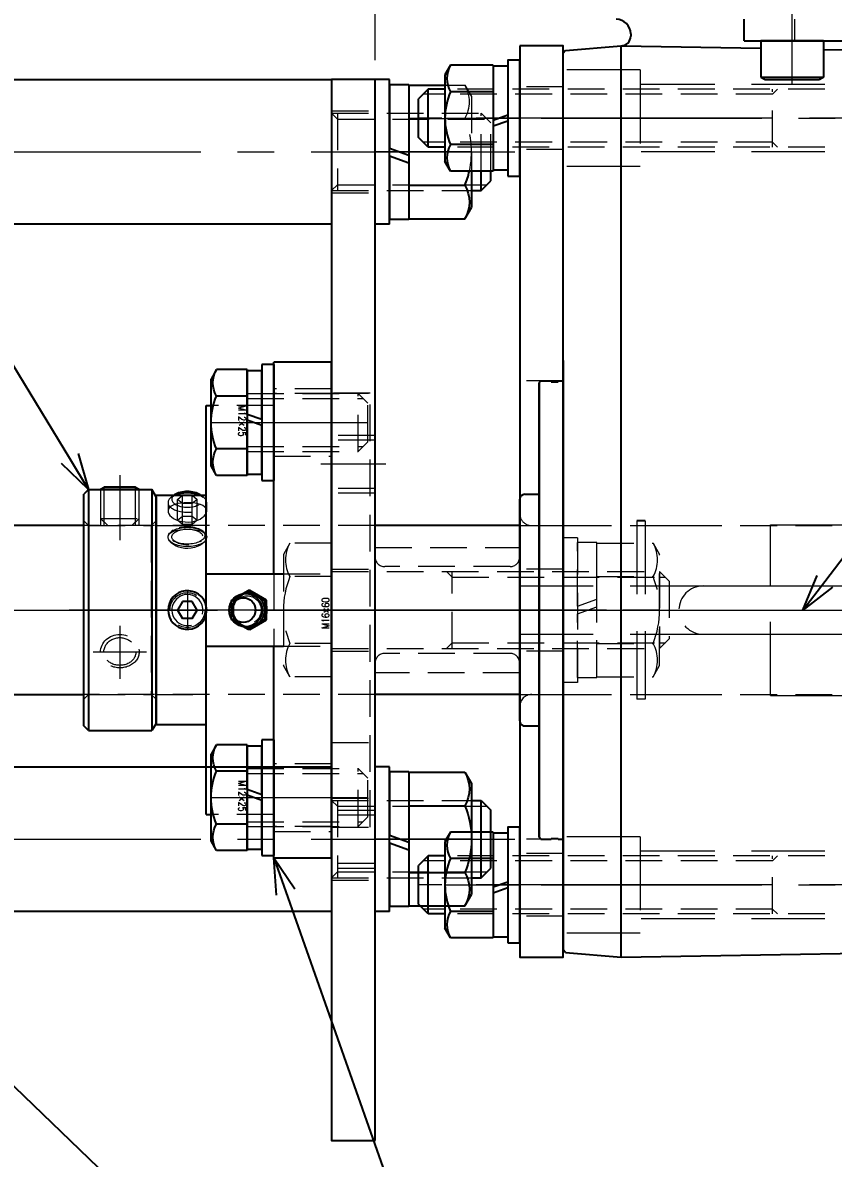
# Model space of a CAD drawing. Header units: millimetres. Extents: x 0 to 38884, y -3675 to 8056.
# Drawn here: x 35434.3 to 35602.3, y 426.4 to 661.9 of the extents above; entities that cross this region are included whole.
import ezdxf
from ezdxf import colors
from ezdxf.entities.mleader import LeaderData, LeaderLine
from ezdxf.enums import TextEntityAlignment as Align
from ezdxf.math import Vec2, Vec3

# ---------------------------------------------------------------- set-up
doc = ezdxf.new("R2010")
doc.units = ezdxf.units.MM
doc.header["$LTSCALE"] = 2.4
doc.header["$PDMODE"] = 99
doc.header["$PDSIZE"] = 1
for name, pattern in [('CENTER2', [28.575, 19.05, -3.175, 3.175, -3.175]), ('HIDDEN', [9.525, 6.35, -3.175]), ('HIDDEN2', [4.7625, 3.175, -1.5875])]:
    doc.linetypes.add(name, pattern=pattern)
for name, color, linetype, lineweight in [('01_外形線', 7, 'Continuous', 25), ('02_細線', 5, 'Continuous', 13), ('03_かくれ線', 6, 'HIDDEN2', 13), ('04_HIDDEN', 2, 'HIDDEN', 13), ('04_中心線', 1, 'CENTER2', 9), ('05_CENTER', 4, 'CENTER2', 13), ('07_寸法線', 3, 'Continuous', 9), ('08_DIM', 3, 'Continuous', 13)]:
    doc.layers.add(name, color=color, linetype=linetype, lineweight=lineweight)
doc.layers.add('10_DRAFT', color=8, linetype='Continuous', lineweight=0, plot=False)
doc.styles.get("Standard").update_dxf_attribs({"font": 'txt.shx', "bigfont": 'extfont2.shx'})
doc.styles.add('寸法用', font='simplex.shx', dxfattribs={"width": 0.8, "bigfont": '@extfont2.shx'})
doc.dimstyles.new('機械製図用', dxfattribs={"dimtxt": 3.5, "dimasz": 3.5, "dimexe": 2, "dimexo": 0, "dimgap": 1.2, "dimtad": 1, "dimdsep": 46, "dimtxsty": '寸法用', "dimblk": 'OPEN30', "dimcen": 0, "dimclrd": 256, "dimclre": 256, "dimclrt": 7, "dimazin": 2, "dimtm": 1e-09, "dimtfac": 0.75, "dimtmove": 0, "dimatfit": 3, "dimldrblk": 'OPEN30', "dimfxl": 1, "dimlwd": -1, "dimlwe": -1, "dimarcsym": 0})

# ---------------------------------------------------------------- blocks, each defined once
blk = doc.blocks.new('AM_BALLOON1')
at = {"transparency": 16777216}
blk.add_circle((0, 0), 5, dxfattribs=at)
blk.add_attdef('B_NUMBER', text='', height=3, dxfattribs=at).set_placement((0, 0), align=Align.MIDDLE_CENTER)
blk = doc.blocks.new('_OPEN')
at = {"color": 0, "linetype": 'ByBlock'}
for p, q in [((-1, 0.167), (0, 0)), ((0, 0), (-1, -0.167)), ((0, 0), (-1, 0))]:
    blk.add_line(p, q, dxfattribs=at)
blk = doc.blocks.new('_Open30')
at = {"color": 0, "linetype": 'ByBlock', "lineweight": -2}
for p, q in [((-1, 0.268), (0, 0)), ((0, 0), (-1, -0.268)), ((0, 0), (-1, 0))]:
    blk.add_line(p, q, dxfattribs=at)
blk = doc.blocks.new('GM-SHYPF-RH 0.75kW、1／5～1／60、200V、60Hzb_1')
at = {"color": 0}
for p, q in [((72.000007, 12), (70.193405, 115.500152)), ((-117.999533, 37.5), (-117.999533, 78.5)), ((-116.264623, 54), (-116.124227, 62)), ((-117.999533, 54), (-117.999533, 41)), ((-117.999533, 54), (-110.499535, 54)), ((-110.499535, 53.999999), (-109.999534, 53.13407)), ((-110.499534, 41), (-110.499534, 54)), ((-109.999534, 41.866124), (-109.999534, 53.13407)), ((-117.999533, 41), (-110.499534, 41)), ((-117.0017, 12), (-116.492766, 41)), ((-110.499534, 41), (-109.999534, 41.866124)), ((-117.999533, 37.5), (-122.499533, 37.5)), ((-18.5, 16.999863), (-18.5, 15.249863)), ((-119.499533, 14), (-118.993277, 14)), ((-116.043129, 0.497148), (-117.0017, 12)), ((72.000007, 12), (-117.0017, 12)), ((70.999679, 0.496546), (71.95825, 11.999397)), ((-116.043129, 0.497148), (-115.503484, 0.000602)), ((-42.493, 0), (-115.502829, 0)), ((-51.742591, 0), (69.684756, 0)), ((-47.5, -1), (-47.5, 0)), ((47.497452, 0), (70.460033, 0)), ((47.497452, 0), (69.916633, 0)), ((47.5, -1), (47.5, 0)), ((70.999679, 0.496546), (70.460033, 0)), ((-47.35, -1), (-47.5, -1)), ((-47.35, -2.5), (-47.35, -1)), ((47.35, -1), (47.5, -1)), ((47.35, -2.5), (47.35, -1)), ((-47.5, -4.6), (-47.5, -2.5)), ((-47.35, -2.5), (-47.5, -2.5)), ((-47.5, -4.6), (-47.1, -5)), ((47.5, -4.6), (47.1, -5)), ((47.35, -2.5), (47.5, -2.5)), ((47.5, -4.6), (47.5, -2.5)), ((0, -5), (-47.1, -5)), ((-47.1, -5), (0, -5)), ((-24, -8.000137), (-24, -5)), ((0, -5), (47.1, -5)), ((47.1, -5), (0, -5)), ((24, -8.000137), (24, -5)), ((0, -9.000137), (-23, -9.000137)), ((23, -9.000137), (0, -9.000137))]:
    blk.add_line(p, q, dxfattribs=at)
for centre, radius, start, end in [((-119.499533, 11), 3, 90, 180), ((-118.993277, 12), 2, 0, 90), ((-23, -8.000137), 1, 180, 270), ((23, -8.000137), 1, 270, 0)]:
    blk.add_arc(centre, radius, start, end, dxfattribs=at)
at = {"layer": '04_HIDDEN', "color": 0}
for p, q in [((-5, -9.000137), (-5, 125)), ((5, -9.000068), (5, 125.000068)), ((-109.000018, 99.999398), (-109.000018, 15.999398)), ((-95.000018, 99.999398), (-95.000018, 15.999398)), ((49.999982, 99.999398), (49.999982, 15.999398)), ((63.999982, 99.999398), (63.999982, 15.999398)), ((-17.7, 42.999863), (-17.7, 73)), ((17.7, 42.999863), (17.7, 73)), ((-117.99956, 48), (-122.49956, 48)), ((17.7, 42.999863), (-17.7, 42.999863)), ((-17.5, 16.999863), (-17.5, 42.999863)), ((17.5, 16.999863), (17.5, 42.999863)), ((-18.5, 16.999863), (18.5, 16.999863)), ((18.5, 16.999863), (18.5, 15.249863)), ((-112.000018, 15.999398), (-112.000018, -0.000602)), ((-112.000018, 15.999398), (-92.000018, 15.999398)), ((-92.000018, 15.999398), (-92.000018, -0.000602)), ((-18.5, 15.249863), (18.5, 15.249863)), ((-17.5, -6.500137), (-17.5, 15.249863)), ((17.5, -6.500137), (17.5, 15.249863)), ((46.999982, 15.999398), (46.999982, -0.000602)), ((46.999982, 15.999398), (66.999982, 15.999398)), ((66.999982, 15.999398), (66.999982, -0.000602))]:
    blk.add_line(p, q, dxfattribs=at)
for centre, start, end in [((-20, -6.500137), 270, 0), ((20, -6.500137), 180, 270)]:
    blk.add_arc(centre, 2.5, start, end, dxfattribs=at)
at = {"layer": '05_CENTER', "color": 0}
for p, q in [((-102, -4.543409), (-102, 120.542205)), ((57, -4.543409), (57, 120.542205)), ((-109.072482, 47.5), (-141.095102, 47.5))]:
    blk.add_line(p, q, dxfattribs=at)
at = {"layer": '10_DRAFT'}
blk.add_line((0, -9.000137), (0, 125), dxfattribs=at)
blk = doc.blocks.new('*D1407')
at = {"layer": '07_寸法線', "transparency": 16777216}
for p, q in [((35326.3, 654.11), (35326.3, 728.33)), ((35507.3, 654.11), (35507.3, 728.33)), ((35493.3, 726.33), (35340.3, 726.33))]:
    blk.add_line(p, q, dxfattribs=at)
at = {"layer": 'Defpoints', "color": 0, "transparency": 16777216}
for p in [(35326.3, 726.33), (35326.3, 650.11), (35507.3, 650.11)]:
    blk.add_point(p, dxfattribs=at)
at = {"layer": '07_寸法線', "transparency": 16777216, "xscale": 14, "yscale": 14, "zscale": 14, "rotation": 180}
blk.add_blockref('_Open30', (35326.3, 726.33), dxfattribs=at)
at = {"layer": '07_寸法線', "transparency": 16777216, "xscale": 14, "yscale": 14, "zscale": 14}
blk.add_blockref('_Open30', (35507.3, 726.33), dxfattribs=at)
at = {"layer": '07_寸法線', "color": 7, "transparency": 16777216, "insert": (35416.8, 737.33), "char_height": 14, "attachment_point": 5, "style": '寸法用'}
blk.add_mtext('181', dxfattribs=at)

msp = doc.modelspace()

# ---------------------------------------------------------------- linework, layer by layer
for p, q in [((35446.9025, 557.608), (35384.7025, 557.608)), ((35537.3025, 557.608), (35507.3025, 557.608)), ((35384.7025, 522.6076), (35446.9025, 522.6076)), ((35537.3025, 522.6077), (35507.3025, 522.6077))]:
    msp.add_line(p, q)
for points in [[(35537.3002, 657.108), (35537.3002, 468.108), (35546.3002, 468.108), (35546.3002, 657.108)], [(35534.8002, 630.108), (35537.3002, 630.108), (35537.3002, 654.108), (35534.8002, 654.108)], [(35348.3002, 650.108), (35498.3002, 650.108), (35498.3002, 620.108), (35348.3002, 620.108)], [(35507.3002, 430.108), (35507.3002, 650.108), (35498.3002, 650.108), (35498.3002, 430.108)], [(35534.8002, 471.108), (35537.3002, 471.108), (35537.3002, 495.108), (35534.8002, 495.108)]]:
    msp.add_lwpolyline(points, close=True)
for points in [[(35529.3002, 627.108), (35529.3002, 631.1384)], [(35531.3002, 629.108), (35531.3002, 631.1384)], [(35529.3002, 627.108), (35531.3002, 629.108)], [(35527.3002, 627.108), (35529.3002, 627.108)]]:
    msp.add_lwpolyline(points)
at = {"transparency": 33554534}
msp.add_lwpolyline([(35348.3002, 507.608), (35498.3002, 507.608), (35498.3002, 477.608), (35348.3002, 477.608)], close=True, dxfattribs=at)
for points in [[(35527.3002, 500.608), (35529.3002, 500.608)], [(35529.3002, 500.608), (35531.3002, 498.608)], [(35529.3002, 484.608), (35529.3002, 500.608)], [(35531.3002, 486.608), (35531.3002, 498.608)], [(35529.3002, 484.608), (35531.3002, 486.608)], [(35527.3002, 484.608), (35529.3002, 484.608)]]:
    msp.add_lwpolyline(points, dxfattribs=at)
at = {"layer": '01_外形線'}
for points in [[(35522.9374, 653.0777), (35521.8002, 651.108)], [(35531.8002, 653.0777), (35522.9374, 653.0777)], [(35531.8002, 653.0777), (35531.8002, 631.1384)], [(35531.8002, 652.858), (35531.8002, 641.6161)], [(35534.8002, 652.858), (35531.8002, 652.858)], [(35534.8002, 652.858), (35534.8002, 642.708)], [(35507.3002, 620.108), (35507.3002, 650.108)], [(35510.3002, 650.108), (35507.3002, 650.108)], [(35510.3002, 620.108), (35510.3002, 650.108)], [(35521.8002, 651.108), (35521.8002, 633.108)], [(35510.3002, 649.108), (35510.3002, 635.908)], [(35510.3002, 649.108), (35514.3002, 649.108)], [(35514.3002, 649.108), (35514.3002, 634.4521)], [(35514.3002, 648.9644), (35514.3002, 621.2516)], [(35514.3002, 648.9644), (35521.8002, 648.9644)], [(35518.2996, 648.108), (35516.2996, 646.108)], [(35518.2996, 636.108), (35518.2996, 648.108)], [(35521.8002, 648.108), (35518.2996, 648.108)], [(35531.8002, 647.5929), (35522.9374, 647.5929)], [(35516.2996, 638.108), (35516.2996, 646.108)], [(35514.3002, 642.0362), (35516.2996, 642.0362)], [(35534.8002, 642.708), (35531.8002, 641.6161)], [(35534.8002, 641.508), (35531.8002, 640.4161)], [(35534.8002, 641.508), (35534.8002, 631.358)], [(35531.8002, 640.4161), (35531.8002, 631.358)], [(35510.3002, 635.908), (35514.3002, 634.4521)], [(35518.2996, 636.108), (35516.2996, 638.108)], [(35521.8002, 636.108), (35518.2996, 636.108)], [(35531.8002, 636.6232), (35522.9374, 636.6232)], [(35510.3002, 634.308), (35510.3002, 621.108)], [(35510.3002, 634.308), (35514.3002, 632.8521)], [(35514.3002, 632.8521), (35514.3002, 621.108)], [(35522.9374, 631.1384), (35521.8002, 633.108)], [(35531.8002, 631.1384), (35522.9374, 631.1384)], [(35527.3002, 631.1384), (35527.3002, 623.608)], [(35531.8002, 631.358), (35534.8002, 631.358)], [(35514.3002, 628.1798), (35525.9398, 628.1798)], [(35525.9398, 621.2516), (35527.3002, 623.608)], [(35510.3002, 620.108), (35507.3002, 620.108)], [(35514.3002, 621.108), (35510.3002, 621.108)], [(35514.3002, 621.2516), (35525.9398, 621.2516)], [(35486.3002, 547.608), (35486.3002, 591.4989)], [(35498.3002, 591.4989), (35486.3002, 591.4989)], [(35498.3002, 488.7172), (35498.3002, 591.4989)], [(35474.4374, 589.9686), (35473.3002, 587.9989)], [(35480.8002, 589.9686), (35474.4374, 589.9686)], [(35480.8002, 589.9686), (35480.8002, 568.0293)], [(35480.8002, 580.6908), (35480.8002, 589.7489)], [(35480.8002, 589.7489), (35483.8002, 589.7489)], [(35486.3002, 590.9989), (35483.8002, 590.9989)], [(35483.8002, 590.9989), (35483.8002, 566.9989)], [(35483.8002, 579.5989), (35483.8002, 589.7489)], [(35486.3002, 590.9989), (35486.3002, 566.9989)], [(35473.3002, 569.9989), (35473.3002, 587.9989)], [(35480.8002, 584.4837), (35474.4374, 584.4837)], [(35472.3002, 497.708), (35472.3002, 582.508)], [(35472.3002, 582.508), (35473.3002, 582.508)], [(35483.8002, 579.5989), (35480.8002, 580.6908)], [(35480.8002, 568.2489), (35480.8002, 579.4908)], [(35483.8002, 578.3989), (35480.8002, 579.4908)], [(35483.8002, 568.2489), (35483.8002, 578.3989)], [(35480.8002, 573.5141), (35474.4374, 573.5141)], [(35474.4374, 568.0293), (35473.3002, 569.9989)], [(35480.8002, 568.0293), (35474.4374, 568.0293)], [(35483.8002, 568.2489), (35480.8002, 568.2489)], [(35450.4002, 565.1653), (35451.1671, 565.608)], [(35450.4002, 565.1653), (35458.4002, 565.1653)], [(35450.4002, 565.108), (35450.4002, 565.1653)], [(35457.6334, 565.608), (35451.1671, 565.608)], [(35457.6334, 565.608), (35458.4002, 565.1653)], [(35458.4002, 565.108), (35458.4002, 565.1653)], [(35483.8002, 566.9989), (35486.3002, 566.9989)], [(35447.9002, 565.108), (35446.9002, 564.108)], [(35446.9002, 516.108), (35446.9002, 564.108)], [(35447.9002, 565.108), (35461.0342, 565.108)], [(35447.9002, 565.108), (35447.9002, 515.108)], [(35461.9002, 563.608), (35461.0342, 565.108)], [(35461.0342, 565.108), (35461.0342, 515.108)], [(35461.9002, 516.383), (35461.9002, 563.833)], [(35472.3002, 563.833), (35461.9002, 563.833)], [(35461.9002, 563.608), (35461.9002, 516.608)], [(35465.5371, 563.833), (35465.1343, 563.5482)], [(35465.7605, 563.991), (35465.5371, 563.833)], [(35471.2634, 563.833), (35471.04, 563.991)], [(35471.6662, 563.5482), (35471.2634, 563.833)], [(35472.3002, 547.608), (35488.3002, 547.608)], [(35479.9077, 543.5181), (35481.0308, 544.1495)], [(35481.0308, 544.1495), (35482.7, 543.1391)], [(35481.346, 544.1495), (35481.0308, 544.1495)], [(35483.1237, 543.1391), (35481.346, 544.1495)], [(35467.3899, 541.858), (35466.3795, 540.108)], [(35469.4106, 541.858), (35467.3899, 541.858)], [(35470.421, 540.108), (35469.4106, 541.858)], [(35477.574, 541.9217), (35477.584, 542.1288)], [(35477.584, 542.1288), (35477.8328, 542.2831)], [(35482.7, 543.1391), (35484.4776, 542.1288)], [(35484.7928, 542.1288), (35483.1237, 543.1391)], [(35484.4776, 542.1288), (35484.4554, 541.6371), (35484.4383, 541.1387), (35484.4272, 540.6251), (35484.4234, 540.108)], [(35484.7928, 542.1288), (35484.4776, 542.1288)], [(35484.8471, 540.108), (35484.8468, 540.2516), (35484.8417, 540.7233), (35484.8306, 541.1917), (35484.7928, 542.1288)], [(35466.3795, 540.108), (35467.3899, 538.358)], [(35469.4106, 538.358), (35470.421, 540.108)], [(35477.5297, 540.108), (35477.5337, 540.6364)], [(35484.4234, 540.108), (35484.4237, 539.9644), (35484.4288, 539.4927), (35484.4398, 539.0244), (35484.4776, 538.0873)], [(35484.7928, 538.0873), (35484.815, 538.579), (35484.8322, 539.0773), (35484.8432, 539.591), (35484.8471, 540.108)], [(35469.4106, 538.358), (35467.3899, 538.358)], [(35477.584, 538.0873), (35477.5739, 538.2974)], [(35477.8283, 537.9357), (35477.584, 538.0873)], [(35479.9095, 536.6969), (35479.2531, 537.0769)], [(35482.7, 537.0769), (35481.0308, 536.0666)], [(35481.346, 536.0666), (35483.1237, 537.0769)], [(35484.4776, 538.0873), (35482.7, 537.0769)], [(35483.1237, 537.0769), (35484.7928, 538.0873)], [(35484.7928, 538.0873), (35484.4776, 538.0873)], [(35481.0308, 536.0666), (35479.9095, 536.6969)], [(35481.346, 536.0666), (35481.0308, 536.0666)], [(35472.3002, 532.608), (35488.3002, 532.608)], [(35486.3002, 488.7172), (35486.3002, 532.608)], [(35447.9002, 515.108), (35446.9002, 516.108)], [(35461.9002, 516.608), (35461.0342, 515.108)], [(35461.9002, 516.383), (35472.3002, 516.383)], [(35447.9002, 515.108), (35461.0342, 515.108)], [(35474.4374, 512.1868), (35473.3002, 510.2172)], [(35480.8002, 512.1868), (35474.4374, 512.1868)], [(35480.8002, 512.1868), (35480.8002, 490.2475)], [(35480.8002, 502.9091), (35480.8002, 511.9672)], [(35480.8002, 511.9672), (35483.8002, 511.9672)], [(35486.3002, 513.2172), (35483.8002, 513.2172)], [(35483.8002, 513.2172), (35483.8002, 489.2172)], [(35483.8002, 501.8172), (35483.8002, 511.9672)], [(35486.3002, 513.2172), (35486.3002, 489.2172)], [(35473.3002, 492.2172), (35473.3002, 510.2172)], [(35480.8002, 506.702), (35474.4374, 506.702)], [(35483.8002, 501.8172), (35480.8002, 502.9091)], [(35480.8002, 490.4672), (35480.8002, 501.7091)], [(35483.8002, 500.6172), (35480.8002, 501.7091)], [(35483.8002, 490.4672), (35483.8002, 500.6172)], [(35472.3002, 497.708), (35473.3002, 497.708)], [(35480.8002, 495.7323), (35474.4374, 495.7323)], [(35474.4374, 490.2475), (35473.3002, 492.2172)], [(35522.9374, 494.0777), (35521.8002, 492.108)], [(35531.8002, 494.0777), (35522.9374, 494.0777)], [(35531.8002, 494.0777), (35531.8002, 472.1384)], [(35531.8002, 493.858), (35531.8002, 482.6161)], [(35534.8002, 493.858), (35531.8002, 493.858)], [(35534.8002, 493.858), (35534.8002, 483.708)], [(35480.8002, 490.2475), (35474.4374, 490.2475)], [(35483.8002, 490.4672), (35480.8002, 490.4672)], [(35521.8002, 492.108), (35521.8002, 474.108)], [(35483.8002, 489.2172), (35486.3002, 489.2172)], [(35486.3002, 488.7172), (35498.3002, 488.7172)], [(35518.2996, 489.108), (35516.2996, 487.108)], [(35518.2996, 477.108), (35518.2996, 489.108)], [(35521.8002, 489.108), (35518.2996, 489.108)], [(35531.8002, 488.5929), (35522.9374, 488.5929)], [(35516.2996, 479.108), (35516.2996, 487.108)], [(35534.8002, 483.708), (35531.8002, 482.6161)], [(35534.8002, 482.508), (35531.8002, 481.4161)], [(35531.8002, 481.4161), (35531.8002, 472.358)], [(35534.8002, 482.508), (35534.8002, 472.358)], [(35518.2996, 477.108), (35516.2996, 479.108)], [(35521.8002, 477.108), (35518.2996, 477.108)], [(35531.8002, 477.6232), (35522.9374, 477.6232)], [(35522.9374, 472.1384), (35521.8002, 474.108)], [(35531.8002, 472.1384), (35522.9374, 472.1384)], [(35531.8002, 472.358), (35534.8002, 472.358)]]:
    msp.add_lwpolyline(points, dxfattribs=at)
for points in [[(35522.9374, 653.0777, 0.26794908), (35522.9374, 647.5929)], [(35522.9374, 647.5929, 0.20733158), (35522.9374, 636.6232)], [(35522.9374, 636.6232, 0.26794908), (35522.9374, 631.1384)], [(35525.9398, 628.1798, -0.26794907), (35525.9398, 621.2516)], [(35474.4374, 584.4837, -0.26794908), (35474.4374, 589.9686)], [(35474.4374, 573.5141, -0.20733158), (35474.4374, 584.4837)], [(35474.4374, 568.0293, -0.26794908), (35474.4374, 573.5141)], [(35472.3002, 540.9968, 8.88819442), (35472.3002, 539.2192)], [(35472.3002, 539.2192, 0.11250879), (35472.3002, 540.9968)], [(35474.4374, 506.702, -0.26794908), (35474.4374, 512.1868)], [(35474.4374, 495.7323, -0.20733158), (35474.4374, 506.702)], [(35474.4374, 490.2475, -0.26794908), (35474.4374, 495.7323)], [(35522.9374, 494.0777, 0.26794908), (35522.9374, 488.5929)], [(35522.9374, 488.5929, 0.20733158), (35522.9374, 477.6232)], [(35522.9374, 477.6232, 0.26794908), (35522.9374, 472.1384)]]:
    msp.add_lwpolyline(points, format="xyb", dxfattribs=at)
at = {"layer": '01_外形線', "transparency": 33554534}
for points in [[(35507.3002, 477.608), (35507.3002, 507.608)], [(35510.3002, 507.608), (35507.3002, 507.608)], [(35510.3002, 477.608), (35510.3002, 507.608)], [(35510.3002, 506.608), (35510.3002, 493.408)], [(35510.3002, 506.608), (35514.3002, 506.608)], [(35514.3002, 506.608), (35514.3002, 491.9521)], [(35514.3002, 506.4644), (35514.3002, 478.7516)], [(35514.3002, 506.4644), (35525.9398, 506.4644)], [(35525.9398, 506.4644), (35527.3002, 504.108)], [(35527.3002, 504.108), (35527.3002, 481.108)], [(35514.3002, 499.5362), (35525.9398, 499.5362)], [(35510.3002, 493.408), (35514.3002, 491.9521)], [(35510.3002, 491.808), (35510.3002, 478.608)], [(35510.3002, 491.808), (35514.3002, 490.3521)], [(35514.3002, 490.3521), (35514.3002, 478.608)], [(35514.3002, 485.6798), (35525.9398, 485.6798)], [(35525.9398, 478.7516), (35527.3002, 481.108)], [(35514.3002, 478.608), (35510.3002, 478.608)], [(35514.3002, 478.7516), (35525.9398, 478.7516)], [(35510.3002, 477.608), (35507.3002, 477.608)]]:
    msp.add_lwpolyline(points, dxfattribs=at)
for points in [[(35525.9398, 506.4644, -0.26794907), (35525.9398, 499.5362)], [(35525.9398, 499.5362, -0.19636667), (35525.9398, 485.6798)], [(35525.9398, 485.6798, -0.26794907), (35525.9398, 478.7516)]]:
    msp.add_lwpolyline(points, format="xyb", dxfattribs=at)
at = {"layer": '01_外形線'}
msp.add_arc((35508.979, 635.108), 18.3212, 337.780749, 347.486559, dxfattribs=at)
for centre, major_axis, ratio, start_param, end_param in [((35468.4002, 562.3935), (-4, 0), 0.5, 3.94508398, 5.47969398), ((35468.4002, 563.0577), (-3.233, 0), 0.5, 3.75707236, 5.6677056), ((35480.9765, 540.108), (0, -3.5), 0.98480775, 2.61799388, 3.29293182), ((35480.9765, 540.108), (0, -3.5), 0.98480775, 1.57079633, 2.61799388), ((35480.9765, 540.108), (0, -3.5), 0.98480775, 0.52359878, 1.57079633), ((35480.9765, 540.108), (0, -3.5), 0.98480775, 6.13184614, 6.80678408)]:
    msp.add_ellipse(centre, major_axis=major_axis, ratio=ratio, start_param=start_param, end_param=end_param, dxfattribs=at)
for centre, major_axis in [((35480.4625, 540.108), (0, 3.46)), ((35479.9937, 540.108), (0, 2.56))]:
    msp.add_ellipse(centre, major_axis=major_axis, ratio=0.98480775, dxfattribs=at)
at = {"layer": '02_細線'}
for points in [[(35521.8002, 647.108), (35517.2996, 647.108)], [(35521.8002, 637.108), (35517.2996, 637.108)], [(35527.3002, 628.308), (35530.5002, 628.308)], [(35451.1671, 565.108), (35451.1671, 565.608)], [(35457.6334, 565.108), (35457.6334, 565.608)], [(35521.8002, 488.108), (35517.2996, 488.108)], [(35521.8002, 478.108), (35517.2996, 478.108)]]:
    msp.add_lwpolyline(points, dxfattribs=at)
msp.add_lwpolyline([(35471.5231, 539.2713, 3.73205081), (35469.237, 536.9852)], format="xyb", dxfattribs=at)
at = {"layer": '02_細線', "transparency": 33554534}
for points in [[(35527.3002, 499.408), (35530.5002, 499.408)], [(35527.3002, 485.808), (35530.5002, 485.808)]]:
    msp.add_lwpolyline(points, dxfattribs=at)
at = {"layer": '03_かくれ線'}
for p, q in [((35546.3002, 648.608), (35537.3002, 648.608)), ((35498.3002, 643.608), (35507.3002, 643.608)), ((35546.3002, 635.608), (35537.3002, 635.608)), ((35498.3002, 626.608), (35507.3002, 626.608)), ((35546.3002, 587.608), (35537.3002, 587.608)), ((35498.3002, 585.108), (35507.3002, 585.108)), ((35507.3002, 576.3304), (35498.3002, 576.3304)), ((35507.3002, 575.3304), (35498.3002, 575.3304)), ((35507.3002, 565.3304), (35498.3002, 565.3304)), ((35507.3002, 564.3304), (35498.3002, 564.3304)), ((35507.3025, 557.608), (35446.9025, 557.608)), ((35537.3025, 557.608), (35638.3002, 557.608)), ((35535.3002, 549.108), (35509.3002, 549.108)), ((35498.3002, 548.608), (35507.3002, 548.608)), ((35546.3002, 548.608), (35537.3002, 548.608)), ((35575.3002, 545.108), (35640.3002, 545.108)), ((35575.3002, 535.108), (35640.3002, 535.108)), ((35498.3002, 531.608), (35507.3002, 531.608)), ((35535.3002, 531.108), (35509.3002, 531.108)), ((35546.3002, 531.608), (35537.3002, 531.608)), ((35507.3025, 522.6077), (35446.9025, 522.6077)), ((35537.3025, 522.6077), (35638.3002, 522.6078)), ((35498.3002, 512.608), (35507.3002, 512.608)), ((35498.3002, 501.108), (35507.3002, 501.108)), ((35507.3002, 498.5487), (35498.3002, 498.5487)), ((35507.3002, 497.5487), (35498.3002, 497.5487)), ((35498.3002, 495.108), (35507.3002, 495.108)), ((35546.3002, 492.608), (35537.3002, 492.608)), ((35507.3002, 487.5487), (35498.3002, 487.5487)), ((35546.3002, 489.608), (35537.3002, 489.608)), ((35507.3002, 486.5487), (35498.3002, 486.5487)), ((35498.3002, 484.108), (35507.3002, 484.108)), ((35546.3002, 476.608), (35537.3002, 476.608))]:
    msp.add_line(p, q, dxfattribs=at)
for points in [[(35521.8002, 648.9644), (35525.9398, 648.9644)], [(35646.2996, 648.108), (35521.8002, 648.108)], [(35525.9398, 648.9644), (35527.3002, 646.608)], [(35589.7178, 636.108), (35589.7178, 648.108)], [(35589.7178, 647.108), (35590.7178, 648.108)], [(35589.7178, 647.108), (35521.8002, 647.108)], [(35527.3002, 646.608), (35527.3002, 631.1384)], [(35499.5002, 641.908), (35498.3002, 643.108)], [(35498.3002, 643.108), (35529.3002, 643.108)], [(35499.5002, 643.108), (35499.5002, 627.108)], [(35529.3002, 643.108), (35531.3002, 641.108)], [(35529.3002, 631.1384), (35529.3002, 643.108)], [(35499.5002, 641.908), (35530.5002, 641.908)], [(35516.2996, 642.0362), (35525.9398, 642.0362)], [(35531.3002, 631.1384), (35531.3002, 641.108)], [(35589.7178, 637.108), (35521.8002, 637.108)], [(35646.2996, 636.108), (35521.8002, 636.108)], [(35589.7178, 637.108), (35590.7178, 636.108)], [(35499.5002, 628.308), (35498.3002, 627.108)], [(35498.3002, 627.108), (35527.3002, 627.108)], [(35499.5002, 628.308), (35527.3002, 628.308)], [(35480.8002, 584.9989), (35503.8002, 584.9989)], [(35480.8002, 583.9989), (35504.8002, 583.9989)], [(35498.3002, 585.9989), (35486.3002, 585.9989)], [(35498.3002, 585.0015), (35486.3002, 585.0015)], [(35506.3002, 585.108), (35498.3002, 585.108)], [(35503.8002, 584.9989), (35505.8002, 582.9989)], [(35503.8002, 572.9989), (35503.8002, 584.9989)], [(35506.3002, 495.108), (35506.3002, 585.108)], [(35486.3002, 582.508), (35473.3002, 582.508)], [(35505.8002, 574.9989), (35505.8002, 582.9989)], [(35503.8002, 572.9989), (35505.8002, 574.9989)], [(35480.8002, 573.9989), (35504.8002, 573.9989)], [(35480.8002, 572.9989), (35503.8002, 572.9989)], [(35486.3002, 571.9989), (35498.3002, 571.9989)], [(35450.4002, 565.108), (35450.4002, 557.608)], [(35451.1671, 557.608), (35451.1671, 565.108)], [(35457.6334, 557.608), (35457.6334, 565.108)], [(35458.4002, 557.608), (35458.4002, 565.108)], [(35466.3795, 563.0577), (35467.3899, 563.9327)], [(35466.3795, 558.7276), (35466.3795, 563.0577)], [(35467.3899, 562.1827), (35466.3795, 563.0577)], [(35469.4106, 563.9327), (35467.3899, 563.9327)], [(35467.3899, 557.8526), (35467.3899, 563.9327)], [(35469.4106, 563.9327), (35470.421, 563.0577)], [(35469.4106, 557.8526), (35469.4106, 563.9327)], [(35470.421, 563.0577), (35469.4106, 562.1827)], [(35470.421, 558.7276), (35470.421, 563.0577)], [(35464.4002, 562.3935), (35464.4002, 560.6525)], [(35468.4002, 562.3604), (35467.7341, 562.3405), (35467.0869, 562.2814), (35466.4776, 562.1823), (35465.9218, 562.0436), (35465.4315, 561.863), (35465.0244, 561.6431), (35464.7113, 561.3835), (35464.503, 561.09), (35464.4076, 560.7712), (35464.4002, 560.6546)], [(35464.4002, 560.6546), (35464.4241, 560.433), (35464.5516, 560.0885), (35464.7844, 559.7458), (35465.1189, 559.4153), (35465.5436, 559.1109), (35466.0547, 558.8422), (35466.6325, 558.6241), (35467.2624, 558.4673), (35467.9252, 558.3787), (35468.5939, 558.3637), (35469.257, 558.4204), (35469.8913, 558.5459), (35470.4843, 558.7335), (35471.0238, 558.978), (35471.4904, 559.2665), (35471.8737, 559.5911), (35472.1586, 559.9357), (35472.3348, 560.286), (35472.4, 560.6314), (35472.4002, 560.6544)], [(35469.4106, 562.1827), (35467.3899, 562.1827)], [(35472.4002, 560.6544), (35472.3517, 560.9568), (35472.1945, 561.2583), (35471.9321, 561.5285), (35471.5732, 561.7637), (35471.1208, 561.9629), (35470.5921, 562.1221), (35469.9964, 562.2412), (35469.3546, 562.3195), (35468.881, 562.3501), (35468.4002, 562.3604)], [(35472.4002, 560.654), (35472.4002, 562.3935)], [(35447.9002, 557.608), (35446.9002, 558.608)], [(35450.4002, 559.108), (35458.4002, 559.108)], [(35451.9002, 557.608), (35450.4002, 559.108)], [(35456.9002, 557.608), (35458.4002, 559.108)], [(35460.9002, 557.608), (35461.9002, 558.608)], [(35466.3795, 558.7276), (35467.3899, 559.6026)], [(35467.3899, 557.8526), (35466.3795, 558.7276)], [(35467.3899, 559.6026), (35469.4106, 559.6026)], [(35469.4106, 559.6026), (35470.421, 558.7276)], [(35470.421, 558.7276), (35469.4106, 557.8526)], [(35447.9002, 557.608), (35447.9002, 522.608)], [(35447.9002, 557.608), (35460.9002, 557.608)], [(35460.9002, 557.608), (35460.9002, 522.608)], [(35461.9002, 557.608), (35472.3002, 557.608)], [(35464.4002, 555.2635), (35464.4558, 555.5834), (35464.619, 555.8737), (35464.8861, 556.1278), (35465.2479, 556.3438), (35465.7032, 556.5228), (35466.2338, 556.6623), (35466.8343, 556.7647), (35467.481, 556.8302), (35468.1441, 556.8598), (35468.8147, 556.8559), (35469.4601, 556.8192), (35470.0759, 556.7495), (35470.65, 556.6439), (35471.1626, 556.5014), (35471.6092, 556.3154), (35471.9654, 556.0887), (35472.2202, 555.8211), (35472.3144, 555.6587)], [(35465.4474, 556.6396), (35465.1343, 556.4182)], [(35469.4106, 557.8526), (35467.3899, 557.8526)], [(35471.6662, 556.4182), (35471.3531, 556.6396)], [(35472.305, 554.8109), (35472.1338, 554.4952), (35471.85, 554.1494), (35471.4673, 553.8158), (35471.0009, 553.5136), (35470.4506, 553.2518), (35469.8408, 553.0491), (35469.1917, 552.9181), (35468.5192, 552.8635), (35467.8591, 552.8884), (35467.2144, 552.9879), (35466.6059, 553.1567), (35466.0465, 553.3853), (35465.5409, 553.6703), (35465.1146, 553.9934), (35464.7764, 554.3461), (35464.5415, 554.7092), (35464.4359, 554.9906), (35464.4002, 555.2635)], [(35465.4474, 554.5516), (35465.7605, 554.3302)], [(35471.04, 554.3302), (35471.3531, 554.5516)], [(35472.4002, 555.2635), (35472.3797, 555.0572), (35472.3185, 554.8452), (35472.305, 554.8109)], [(35472.3144, 555.6587), (35472.3661, 555.5174), (35472.4002, 555.2635)], [(35489.6607, 553.9644), (35488.3002, 551.608)], [(35498.3002, 553.9644), (35489.6607, 553.9644)], [(35498.3002, 526.2516), (35498.3002, 553.9644)], [(35546.3002, 555.108), (35546.3002, 525.108)], [(35549.3002, 555.108), (35546.3002, 555.108)], [(35549.3002, 555.108), (35549.3002, 525.108)], [(35549.3002, 540.908), (35549.3002, 554.108)], [(35553.3002, 554.108), (35549.3002, 554.108)], [(35553.3002, 542.3639), (35553.3002, 554.108)], [(35553.3002, 526.2516), (35553.3002, 553.9644)], [(35553.3002, 553.9644), (35564.9398, 553.9644)], [(35564.9398, 553.9644), (35566.3002, 551.608)], [(35488.3002, 551.608), (35488.3002, 528.608)], [(35566.3002, 528.608), (35566.3002, 551.608)], [(35486.3002, 547.608), (35486.3002, 532.608)], [(35488.3002, 547.608), (35498.3002, 547.608)], [(35498.3002, 547.0362), (35489.6607, 547.0362)], [(35498.3002, 548.108), (35566.3002, 548.108)], [(35523.3002, 546.908), (35522.1002, 548.108)], [(35523.3002, 532.108), (35523.3002, 548.108)], [(35523.3002, 546.908), (35566.3002, 546.908)], [(35553.3002, 547.0362), (35564.9398, 547.0362)], [(35566.3002, 548.108), (35568.3002, 546.108)], [(35566.3002, 548.108), (35566.3002, 532.108)], [(35566.3002, 546.908), (35567.5002, 546.908)], [(35481.346, 544.1495), (35479.6768, 543.1391)], [(35568.3002, 546.108), (35568.3002, 534.108)], [(35477.5337, 540.6364), (35477.5351, 540.7233), (35477.5461, 541.1917), (35477.574, 541.9217)], [(35477.8991, 542.1288), (35477.584, 542.1288)], [(35477.8328, 542.2831), (35479.2531, 543.1391)], [(35479.6768, 543.1391), (35477.8991, 542.1288)], [(35477.8991, 542.1288), (35477.9214, 541.6371), (35477.9385, 541.1387), (35477.9496, 540.6251), (35477.9534, 540.108)], [(35479.2531, 543.1391), (35479.9077, 543.5181)], [(35549.3002, 540.908), (35553.3002, 542.3639)], [(35477.5739, 538.2974), (35477.5617, 538.579), (35477.5446, 539.0773), (35477.5335, 539.591), (35477.5297, 540.108)], [(35477.9534, 540.108), (35477.9531, 539.9644), (35477.948, 539.4927), (35477.937, 539.0244), (35477.8991, 538.0873)], [(35549.3002, 540.108), (35546.3002, 540.108)], [(35549.3002, 539.308), (35553.3002, 540.7639)], [(35553.3002, 540.108), (35549.3002, 540.108)], [(35549.3002, 526.108), (35549.3002, 539.308)], [(35553.3002, 526.108), (35553.3002, 540.7639)], [(35566.3002, 540.108), (35553.3002, 540.108)], [(35477.8991, 538.0873), (35477.584, 538.0873)], [(35479.2531, 537.0769), (35477.8283, 537.9357)], [(35477.8991, 538.0873), (35479.6768, 537.0769)], [(35479.6768, 537.0769), (35481.346, 536.0666)], [(35488.3002, 532.608), (35498.3002, 532.608)], [(35498.3002, 533.1798), (35489.6607, 533.1798)], [(35523.3002, 533.308), (35522.1002, 532.108)], [(35523.3002, 533.308), (35566.3002, 533.308)], [(35553.3002, 533.1798), (35564.9398, 533.1798)], [(35566.3002, 532.108), (35568.3002, 534.108)], [(35566.3002, 533.308), (35567.5002, 533.308)], [(35498.3002, 532.108), (35566.3002, 532.108)], [(35489.6607, 526.2516), (35488.3002, 528.608)], [(35564.9398, 526.2516), (35566.3002, 528.608)], [(35498.3002, 526.2516), (35489.6607, 526.2516)], [(35549.3002, 526.108), (35553.3002, 526.108)], [(35553.3002, 526.2516), (35564.9398, 526.2516)], [(35549.3002, 525.108), (35546.3002, 525.108)], [(35447.9002, 522.608), (35446.9002, 521.608)], [(35447.9002, 522.608), (35460.9002, 522.608)], [(35460.9002, 522.608), (35461.9002, 521.608)], [(35461.9002, 522.608), (35472.3002, 522.608)], [(35480.8002, 507.2172), (35503.8002, 507.2172)], [(35498.3002, 508.2172), (35486.3002, 508.2172)], [(35503.8002, 507.2172), (35505.8002, 505.2172)], [(35503.8002, 495.2172), (35503.8002, 507.2172)], [(35480.8002, 506.2172), (35504.8002, 506.2172)], [(35505.8002, 497.2172), (35505.8002, 505.2172)], [(35486.3002, 497.708), (35473.3002, 497.708)], [(35503.8002, 495.2172), (35505.8002, 497.2172)], [(35480.8002, 496.2172), (35504.8002, 496.2172)], [(35480.8002, 495.2172), (35503.8002, 495.2172)], [(35498.3002, 495.2145), (35486.3002, 495.2145)], [(35498.3002, 495.108), (35506.3002, 495.108)], [(35486.3002, 494.2172), (35498.3002, 494.2172)], [(35646.2996, 489.108), (35521.8002, 489.108)], [(35589.7178, 488.108), (35521.8002, 488.108)], [(35589.7178, 477.108), (35589.7178, 489.108)], [(35589.7178, 488.108), (35590.7178, 489.108)], [(35589.7178, 478.108), (35521.8002, 478.108)], [(35589.7178, 478.108), (35590.7178, 477.108)], [(35646.2996, 477.108), (35521.8002, 477.108)]]:
    msp.add_lwpolyline(points, dxfattribs=at)
for points in [[(35525.9398, 648.9644, -0.26794907), (35525.9398, 642.0362)], [(35489.6607, 553.9644, 0.26794907), (35489.6607, 547.0362)], [(35564.9398, 547.0362, 0.26794907), (35564.9398, 553.9644)], [(35489.6607, 547.0362, 0.19636666), (35489.6607, 533.1798)], [(35564.9398, 533.1798, 0.19636667), (35564.9398, 547.0362)], [(35489.6607, 533.1798, 0.26794907), (35489.6607, 526.2516)], [(35564.9398, 526.2516, 0.26794907), (35564.9398, 533.1798)]]:
    msp.add_lwpolyline(points, format="xyb", dxfattribs=at)
msp.add_lwpolyline([(35537.3002, 527.108), (35507.3002, 527.108), (35507.3002, 553.108), (35537.3002, 553.108)], close=True, dxfattribs=at)
at = {"layer": '03_かくれ線', "transparency": 33554534}
for points in [[(35499.5002, 499.408), (35498.3002, 500.608)], [(35498.3002, 500.608), (35527.3002, 500.608)], [(35499.5002, 500.608), (35499.5002, 484.608)], [(35499.5002, 499.408), (35527.3002, 499.408)], [(35499.5002, 485.808), (35498.3002, 484.608)], [(35499.5002, 485.808), (35527.3002, 485.808)], [(35498.3002, 484.608), (35527.3002, 484.608)]]:
    msp.add_lwpolyline(points, dxfattribs=at)
at = {"layer": '03_かくれ線'}
msp.add_circle((35468.4002, 540.108), 3.6165, dxfattribs=at)
for centre, radius, start, end in [((35508.979, 635.108), 18.3212, 347.486559, 22.219251), ((35509.3002, 551.108), 2, 180, 270), ((35535.3002, 551.108), 2, 270, 0), ((35575.3002, 540.108), 5, 90, 270), ((35509.3002, 529.108), 2, 90, 180), ((35535.3002, 529.108), 2, 0, 90)]:
    msp.add_arc(centre, radius, start, end, dxfattribs=at)
for centre, major_axis, ratio, start_param, end_param in [((35468.4002, 562.3935), (-4, 0), 0.5, 5.47969398, 10.22826928), ((35468.4002, 563.0577), (-3.233, 0), 0.5, 5.6677056, 10.04025767), ((35480.9765, 540.108), (0, -3.5), 0.98480775, 3.66519143, 4.71238898), ((35480.9765, 540.108), (0, -3.5), 0.98480775, 3.29293182, 3.66519143), ((35480.9765, 540.108), (0, -3.5), 0.98480775, 4.71238898, 5.75958653), ((35480.9765, 540.108), (0, -3.5), 0.98480775, 5.75958653, 6.13184614)]:
    msp.add_ellipse(centre, major_axis=major_axis, ratio=ratio, start_param=start_param, end_param=end_param, dxfattribs=at)
for centre, major_axis, ratio in [((35468.4002, 555.2635), (-4, 0), 0.5), ((35468.4002, 555.5956), (3.6165, 0), 0.5), ((35468.4002, 555.2635), (-3.233, 0), 0.5), ((35480.7664, 540.108), (0, 2.96), 0.98480775), ((35481.4002, 540.108), (0, 3.5), 0.98480775)]:
    msp.add_ellipse(centre, major_axis=major_axis, ratio=ratio, dxfattribs=at)
at = {"layer": '03_かくれ線', "extrusion": (0, 0, -1)}
for major_axis, ratio, start_param, end_param in [((-4, 0), 0.92393478, 0, 3.14159265), ((3.3235, 0), 0.91393998, 3.14159265, 6.28318531), ((-4, 0), 0.80811603, 3.14159265, 6.28318531), ((-3.3235, 0), 0.81811083, 3.14159265, 6.28318531)]:
    msp.add_ellipse((35454.4002, 531.358), major_axis=major_axis, ratio=ratio, start_param=start_param, end_param=end_param, dxfattribs=at)
at = {"layer": '04_中心線'}
for p, q in [((35555.3002, 642.108), (35528.3002, 642.108)), ((35288.3002, 635.108), (35536.3002, 635.108)), ((35496.0502, 635.108), (35509.5502, 635.108)), ((35509.5502, 570.3304), (35496.0502, 570.3304)), ((34057.3002, 540.108), (35650.3002, 540.108)), ((35496.0502, 540.108), (35509.5502, 540.108)), ((35542.3002, 540.108), (35502.3002, 540.108)), ((35555.3002, 540.108), (35528.3002, 540.108)), ((35496.0502, 492.608), (35509.5502, 492.608)), ((35509.5502, 492.519), (35496.0502, 492.519)), ((35555.3002, 483.108), (35528.3002, 483.108))]:
    msp.add_line(p, q, dxfattribs=at)
at = {"layer": '04_中心線', "transparency": 33554534}
msp.add_line((35288.3002, 492.608), (35536.3002, 492.608), dxfattribs=at)
at = {"layer": '04_中心線'}
for points in [[(35658.2996, 642.108), (35516.2996, 642.108)], [(35521.8002, 642.108), (35537.3002, 642.108)], [(35510.3002, 635.108), (35507.3002, 635.108)], [(35514.3002, 635.108), (35510.3002, 635.108)], [(35527.3002, 635.108), (35514.3002, 635.108)], [(35473.3002, 578.9989), (35505.8002, 578.9989)], [(35483.8002, 578.9989), (35486.3002, 578.9989)], [(35485.7002, 578.9989), (35498.9002, 578.9989)], [(35454.4002, 568.108), (35454.4002, 554.608)], [(35468.4002, 544.308), (35468.4002, 535.908)], [(35464.9002, 540.108), (35443.9002, 540.108)], [(35508.5202, 540.108), (35459.6802, 540.108)], [(35488.3002, 540.108), (35568.3002, 540.108)], [(35454.4002, 536.858), (35454.4002, 525.858)], [(35459.9002, 531.358), (35448.9002, 531.358)], [(35473.3002, 501.2172), (35505.8002, 501.2172)], [(35483.8002, 501.2172), (35486.3002, 501.2172)], [(35485.7002, 501.2172), (35498.9002, 501.2172)], [(35658.2996, 483.108), (35516.2996, 483.108)], [(35521.8002, 483.108), (35537.3002, 483.108)]]:
    msp.add_lwpolyline(points, dxfattribs=at)
at = {"layer": '04_中心線', "transparency": 33554534}
for points in [[(35510.3002, 492.608), (35507.3002, 492.608)], [(35514.3002, 492.608), (35510.3002, 492.608)], [(35527.3002, 492.608), (35514.3002, 492.608)]]:
    msp.add_lwpolyline(points, dxfattribs=at)
at = {"layer": '05_CENTER'}
msp.add_line((35498.3002, 540.108), (35507.3002, 540.108), dxfattribs=at)

# ---------------------------------------------------------------- block references
at = {"color": 4, "rotation": 270}
msp.add_blockref('GM-SHYPF-RH 0.75kW、1／5～1／60、200V、60Hzb_1', (35546.3002, 540.108), dxfattribs=at)

# ---------------------------------------------------------------- texts
at = {"layer": '03_かくれ線', "style": '寸法用', "width": 0.8}
for s, rotation, p in [('M12×25', 270, (35479.0002, 582.5641)), ('M16×60', 90, (35497.8002, 536.1949)), ('M12×25', 270, (35479.0002, 504.7824))]:
    msp.add_text(s, height=1.5, rotation=rotation, dxfattribs=at).set_placement(p)

# ---------------------------------------------------------------- dimensions: what is measured, and where the dimension line sits
at = {"layer": '07_寸法線'}
dim = msp.add_linear_dim(base=(35326.3002, 726.3345), p1=(35507.3002, 650.108), p2=(35326.3002, 650.108), dimstyle='機械製図用', override={"dimtxt": 14, "dimasz": 14, "dimexo": 4, "dimgap": 4}, dxfattribs=at)
dim.commit()
dim.dimension.update_dxf_attribs({"geometry": '*D1407', "text_midpoint": (35416.8002, 737.3345)})

# ---------------------------------------------------------------- leaders
at = {"layer": '08_DIM'}
ml = msp.add_multileader_block('Standard', dxfattribs=at)
ml.set_content('AM_BALLOON1', color=256, scale=3)
ml.set_attribute('B_NUMBER', 'N', width=0)
ml.set_leader_properties(color=256, linetype='ByLayer', lineweight=-1)
ml.set_arrow_properties(name='OPEN')
ml.build(insert=Vec2(0, 0))
ml.multileader.update_dxf_attribs({"leader_type": 0, "has_dogleg": 0, "text_right_attachment_type": 6, "dogleg_length": 0, "arrow_head_size": 6, "scale": 3, "block_connection_type": 1})
ctx = ml.context
ctx.base_point, ctx.scale, ctx.char_height, ctx.arrow_head_size, ctx.landing_gap_size, ctx.plane_origin = Vec3(35713.6935, 1583.3789), 3, 12, 6, 6, Vec3(35713.6935, 1583.3789)
ctx.right_attachment, ctx.attachment_type = 6, 1
notes = []
notes.append((ctx, [(0, (0, 0, 0), (0, 0), (1, 0), 1, [])]))
ctx.block.insert = Vec3(35713.6935, 1583.3789)
ml = msp.add_multileader_block('Standard', dxfattribs=at)
ml.set_content('AM_BALLOON1', color=256, scale=3)
ml.set_attribute('B_NUMBER', 'G', width=0)
ml.set_leader_properties(color=256, linetype='ByLayer', lineweight=-1)
ml.set_arrow_properties(name='OPEN')
ml.build(insert=Vec2(0, 0))
ml.multileader.update_dxf_attribs({"leader_type": 0, "has_dogleg": 0, "text_right_attachment_type": 6, "dogleg_length": 0, "arrow_head_size": 6, "scale": 3, "block_connection_type": 1})
ctx = ml.context
ctx.base_point, ctx.scale, ctx.char_height, ctx.arrow_head_size, ctx.landing_gap_size, ctx.plane_origin = Vec3(35678.7497, 1486.7985), 3, 12, 6, 6, Vec3(35678.7497, 1486.7985)
ctx.right_attachment, ctx.attachment_type = 6, 1
notes.append((ctx, [(0, (0, 0, 0), (0, 0), (1, 0), 1, [])]))
ctx.block.insert = Vec3(35678.7497, 1486.7985)
at = {"layer": '08_DIM', "color": 4}
ml = msp.add_multileader_mtext('Standard', dxfattribs=at)
ml.set_content('セットカラー(ミスミ)\\PSSCSBN35-43 -1個', color=4)
ml.set_leader_properties()
ml.set_arrow_properties(name='OPEN30')
ml.build(insert=Vec2(0, 0))
ml.multileader.update_dxf_attribs({"text_left_attachment_type": 6, "text_right_attachment_type": 6, "dogleg_length": 0.36, "arrow_head_size": 7.5, "scale": 3})
ctx = ml.context
ctx.base_point, ctx.scale, ctx.char_height, ctx.arrow_head_size, ctx.landing_gap_size, ctx.plane_origin = Vec3(35138.0488, 837.373), 3, 9, 7.5, 6, Vec3(36124.132, 495.1385)
ctx.left_attachment, ctx.right_attachment, ctx.text_align_type = 6, 6, 2
notes.append((ctx, [(1, (1, 1, 0), (35282.5288, 837.373), (-1, 0), 1.08, [(0, [(35447.9002, 565.108)], 0, [])])]))
ctx.mtext.insert, ctx.mtext.alignment, ctx.mtext.flow_direction = Vec3(35275.4488, 848.173), 3, 5
at = {"layer": '08_DIM'}
ml = msp.add_multileader_block('Standard', dxfattribs=at)
ml.set_content('AM_BALLOON1', color=256, scale=3)
ml.set_attribute('B_NUMBER', 'I', width=0)
ml.set_leader_properties(color=256, linetype='ByLayer', lineweight=-1)
ml.set_arrow_properties(name='OPEN')
ml.build(insert=Vec2(0, 0))
ml.multileader.update_dxf_attribs({"leader_type": 0, "has_dogleg": 0, "text_right_attachment_type": 6, "dogleg_length": 0, "arrow_head_size": 6, "scale": 3, "block_connection_type": 1})
ctx = ml.context
ctx.base_point, ctx.scale, ctx.char_height, ctx.arrow_head_size, ctx.landing_gap_size, ctx.plane_origin = Vec3(35835.2766, 679.8347), 3, 12, 6, 6, Vec3(35835.2766, 679.8347)
ctx.right_attachment, ctx.attachment_type = 6, 1
notes.append((ctx, [(0, (0, 0, 0), (0, 0), (1, 0), 1, [])]))
ctx.block.insert = Vec3(35835.2766, 679.8347)
at = {"layer": '08_DIM', "color": 4}
ml = msp.add_multileader_mtext('Standard', dxfattribs=at)
ml.set_content('平行キー(ミスミ)\\PKESS10-70 -1個', color=4)
ml.set_leader_properties()
ml.set_arrow_properties(name='OPEN30')
ml.build(insert=Vec2(0, 0))
ml.multileader.update_dxf_attribs({"text_left_attachment_type": 6, "text_right_attachment_type": 6, "dogleg_length": 0.36, "arrow_head_size": 7.5, "scale": 3})
ctx = ml.context
ctx.base_point, ctx.scale, ctx.char_height, ctx.arrow_head_size, ctx.landing_gap_size, ctx.plane_origin = Vec3(35703.4538, 678.8746), 3, 9, 7.5, 6, Vec3(36442.8885, 555.3451)
ctx.left_attachment, ctx.right_attachment = 6, 6
notes.append((ctx, [(0, (1, 1, 0), (35702.3738, 678.8746), (1, 0), 1.08, [(0, [(35595.9568, 540.108)], 0, [])])]))
ctx.mtext.insert, ctx.mtext.flow_direction = Vec3(35709.4538, 689.6746), 5
at = {"layer": '08_DIM'}
ml = msp.add_multileader_block('Standard', dxfattribs=at)
ml.set_content('AM_BALLOON1', color=256, scale=3)
ml.set_attribute('B_NUMBER', 'K', width=0)
ml.set_leader_properties(color=256, linetype='ByLayer', lineweight=-1)
ml.set_arrow_properties(name='OPEN')
ml.build(insert=Vec2(0, 0))
ml.multileader.update_dxf_attribs({"leader_type": 0, "has_dogleg": 0, "text_right_attachment_type": 6, "dogleg_length": 0, "arrow_head_size": 6, "scale": 3, "block_connection_type": 1})
ctx = ml.context
ctx.base_point, ctx.scale, ctx.char_height, ctx.arrow_head_size, ctx.landing_gap_size, ctx.plane_origin = Vec3(35852.0778, 619.872), 3, 12, 6, 6, Vec3(35852.0778, 619.872)
ctx.right_attachment, ctx.attachment_type = 6, 1
notes.append((ctx, [(0, (0, 0, 0), (0, 0), (1, 0), 1, [])]))
ctx.block.insert = Vec3(35852.0778, 619.872)
at = {"layer": '08_DIM', "color": 4}
ml = msp.add_multileader_mtext('Standard', dxfattribs=at)
ml.set_content('印ろう付き丸フランジ形(旭精工)\\PMUCFC207 -2個', color=4)
ml.set_leader_properties()
ml.set_arrow_properties(name='OPEN30')
ml.build(insert=Vec2(0, 0))
ml.multileader.update_dxf_attribs({"text_left_attachment_type": 6, "text_right_attachment_type": 6, "dogleg_length": 0.36, "arrow_head_size": 7.5, "scale": 3})
ctx = ml.context
ctx.base_point, ctx.scale, ctx.char_height, ctx.arrow_head_size, ctx.landing_gap_size, ctx.plane_origin = Vec3(35540.312, 338.6572), 3, 9, 7.5, 6, Vec3(35726.3446, 543.6104)
ctx.left_attachment, ctx.right_attachment = 6, 6
notes.append((ctx, [(0, (1, 1, 0), (35539.232, 338.6572), (1, 0), 1.08, [(0, [(35373.8002, 497.708)], 0, [])])]))
ctx.mtext.insert, ctx.mtext.flow_direction = Vec3(35546.312, 349.4572), 5
ml = msp.add_multileader_mtext('Standard', dxfattribs=at)
ml.set_content('印ろう付き丸フランジ形(旭精工)\\PMUCFC207 -2個', color=4)
ml.set_leader_properties()
ml.set_arrow_properties(name='OPEN30')
ml.build(insert=Vec2(0, 0))
ml.multileader.update_dxf_attribs({"text_left_attachment_type": 6, "text_right_attachment_type": 6, "dogleg_length": 0.36, "arrow_head_size": 7.5, "scale": 3})
ctx = ml.context
ctx.base_point, ctx.scale, ctx.char_height, ctx.arrow_head_size, ctx.landing_gap_size, ctx.plane_origin = Vec3(35540.312, 338.6572), 3, 9, 7.5, 6, Vec3(35781.0825, 583.801)
ctx.left_attachment, ctx.right_attachment = 6, 6
notes.append((ctx, [(0, (1, 1, 0), (35539.232, 338.6572), (1, 0), 1.08, [(0, [(35486.3002, 488.7172)], 0, [])])]))
ctx.mtext.insert, ctx.mtext.flow_direction = Vec3(35546.312, 349.4572), 5
for ctx, leaders in notes:
    for number, flags, end, landing, length, lines in leaders:
        leader = LeaderData()
        leader.index, (leader.has_last_leader_line, leader.has_dogleg_vector, leader.attachment_direction) = number, flags
        leader.last_leader_point, leader.dogleg_vector, leader.dogleg_length = Vec3(end), Vec3(landing), length
        for number, points, colour, breaks in lines:
            line = LeaderLine()
            line.index, line.vertices, line.color, line.breaks = number, Vec3.list(points), colors.encode_raw_color(colour), breaks
            leader.lines.append(line)
        ctx.leaders.append(leader)

doc.saveas('drawing.dxf')
